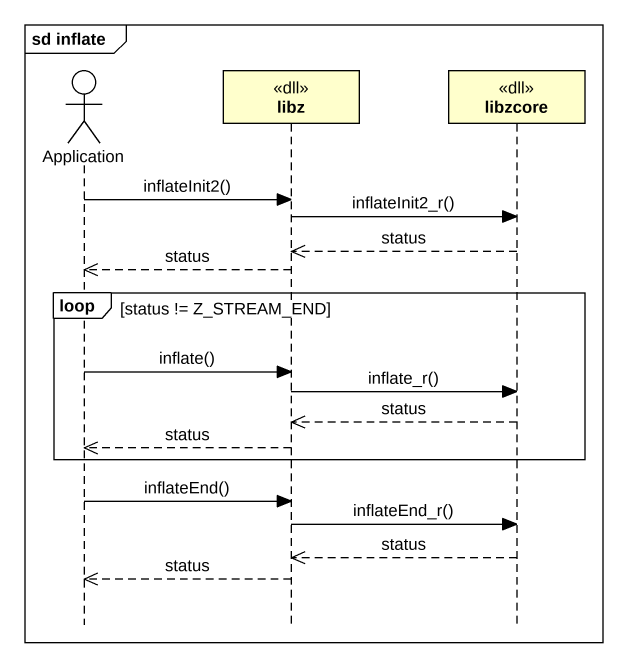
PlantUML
@startuml
mainframe sd inflate
hide footbox
actor Application
participant libz <<dll>>
participant libzcore <<dll>>

Application -> libz : inflateInit2()
libz -> libzcore : inflateInit2_r()
libzcore -->> libz : status
libz -->> Application : status
loop status != Z_STREAM_END
  Application -> libz : inflate()
  libz -> libzcore : inflate_r()
  libzcore -->> libz : status
  libz -->> Application : status
end
Application -> libz : inflateEnd()
libz -> libzcore : inflateEnd_r()
libzcore -->> libz : status
libz -->> Application : status
@enduml
